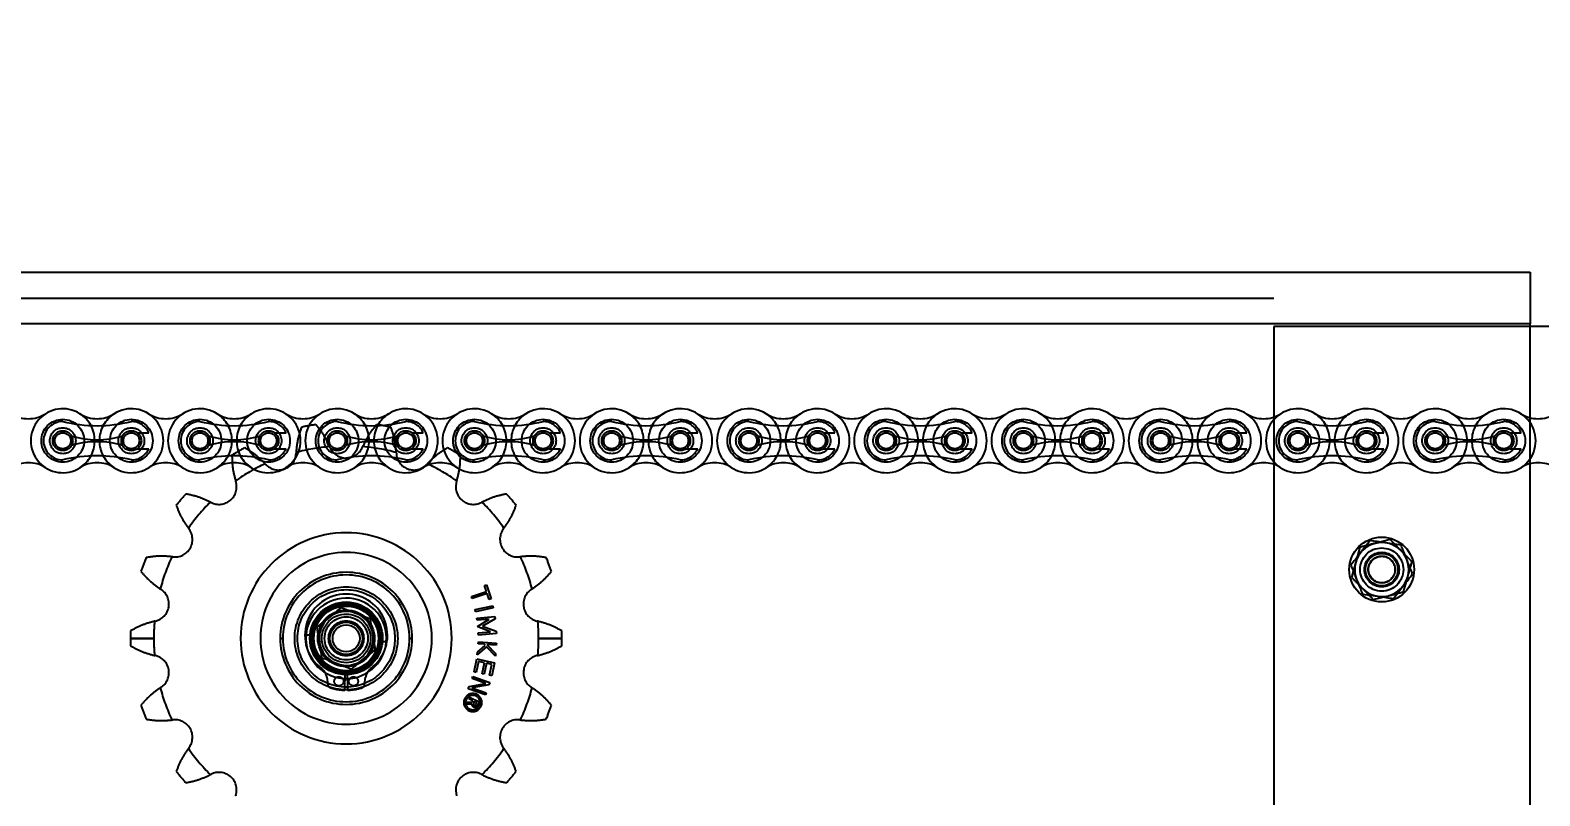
# Model space of a CAD drawing. Header units: metres. Extents: x 0 to 63075, y 0 to 44550.
# Drawn here: x 36889.4 to 37168.8, y 35169.4 to 35311.1 of the extents above; entities that cross this region are included whole.
import ezdxf

# ---------------------------------------------------------------- set-up
doc = ezdxf.new("R2010")
doc.units = ezdxf.units.M
doc.header["$LTSCALE"] = 75
doc.linetypes.add('HIDDEN2', pattern=[4.7625, 3.175, -1.5875])
for name, color, linetype in [('SDM', 7, 'Continuous'), ('SL4', 4, 'Continuous'), ('ST1', 7, 'HIDDEN2')]:
    doc.layers.add(name, color=color, linetype=linetype)
doc.styles.add('ROMANS', font='ROMANS.SHX')
doc.dimstyles.new('75___1-75', dxfattribs={"dimscale": 75, "dimtxt": 2.5, "dimasz": 2, "dimexe": 1.5, "dimexo": 1, "dimgap": 0.5, "dimtad": 1, "dimdec": 0, "dimzin": 12, "dimtxsty": 'ROMANS', "dimcen": 0, "dimclrd": 256, "dimclre": 256, "dimclrt": 3, "dimazin": 3, "dimtfac": 1, "dimtdec": 0, "dimtmove": 0, "dimatfit": 0, "dimfxl": 1, "dimlwd": -1, "dimlwe": -1, "dimarcsym": 0})

# ---------------------------------------------------------------- blocks, each defined once
blk = doc.blocks.new('*D29')
at = {"layer": 'Defpoints', "color": 0, "transparency": 16777216}
for p in [(36162.25, 35690.52), (36162.25, 35271.03), (39506.75, 35271.03)]:
    blk.add_point(p, dxfattribs=at)
at = {"layer": 'SDM', "transparency": 16777216}
for p, q in [((36162.25, 35346.03), (36162.25, 35803.02)), ((39506.75, 35346.03), (39506.75, 35803.02)), ((39356.75, 35690.52), (36312.25, 35690.52))]:
    blk.add_line(p, q, dxfattribs=at)
for points in [[(36312.25, 35715.52), (36312.25, 35665.52), (36162.25, 35690.52)], [(39356.75, 35715.52), (39356.75, 35665.52), (39506.75, 35690.52)]]:
    blk.add_solid(points, dxfattribs=at)
at = {"layer": 'SDM', "color": 3, "transparency": 16777216, "insert": (37834.5, 35821.77), "char_height": 187.5, "attachment_point": 5, "style": 'ROMANS'}
blk.add_mtext('3345', dxfattribs=at)
blk = doc.blocks.new('A$Cf5e9a517')
at = {"layer": 'SL4'}
for p, q in [((288.54, 1700.35), (1004.76, 1700.35)), ((1004.76, 1700.35), (1004.76, 1690.82)), ((1004.76, 1690.82), (300.39, 1690.82)), ((1004.76, 1690.35), (1004.76, 1690.82)), ((957.26, 1690.35), (957.26, 1461.11)), ((1057.26, 1690.35), (957.26, 1690.35)), ((975.12, 1650.71), (973.33, 1648.44)), ((980.83, 1649.89), (977.98, 1650.3)), ((973.69, 1640.81), (976.55, 1640.4)), ((979.41, 1639.99), (981.19, 1642.26)), ((784.69, 1638.32), (787.38, 1637.29)), ((780.21, 1634.68), (782.45, 1636.5)), ((791, 1630.56), (788.76, 1628.74)), ((786.52, 1626.92), (783.82, 1627.95))]:
    blk.add_line(p, q, dxfattribs=at)
for radius in [6, 3, 2.5]:
    blk.add_circle((785.6, 1632.62), radius, dxfattribs=at)
for centre, start, end in [((977.26, 1645.35), 81.7868, 141.7868), ((977.26, 1645.35), 21.7868, 81.7868), ((977.26, 1645.35), 141.7868, 201.7868), ((977.26, 1645.35), 321.7868, 21.7868), ((977.26, 1645.35), 201.7868, 261.7868), ((977.26, 1645.35), 261.7868, 321.7868), ((785.6, 1632.62), 69.1229, 129.1229), ((785.6, 1632.62), 9.1229, 69.1229), ((785.6, 1632.62), 129.1229, 189.1229), ((785.6, 1632.62), 189.1229, 249.1229), ((785.6, 1632.62), 309.1229, 9.1229), ((785.6, 1632.62), 249.1229, 309.1229)]:
    blk.add_arc(centre, 5, start, end, dxfattribs=at)
for points, knots in [([(977.98, 1650.3), (977.91, 1650.31), (976.94, 1650.45), (976, 1650.58), (975.12, 1650.71)], [0, 0, 0, 0, 0.070201, 1, 1, 1, 1]), ([(981.91, 1647.21), (981.82, 1647.42), (981.46, 1648.32), (981.11, 1649.21), (980.83, 1649.89)], [0, 0, 0, 0, 0.231849, 1, 1, 1, 1]), ([(973.33, 1648.44), (973.29, 1648.39), (972.69, 1647.62), (972.1, 1646.87), (971.55, 1646.17)], [0, 0, 0, 0, 0.070201, 1, 1, 1, 1]), ([(971.55, 1646.17), (971.82, 1645.5), (972.17, 1644.61), (972.54, 1643.7), (972.62, 1643.49)], [0, 0, 0, 0, 0.768151, 1, 1, 1, 1]), ([(982.98, 1644.53), (982.9, 1644.71), (982.55, 1645.58), (982.19, 1646.49), (981.91, 1647.21)], [0, 0, 0, 0, 0.211001, 1, 1, 1, 1]), ([(972.62, 1643.49), (972.91, 1642.78), (973.27, 1641.87), (973.62, 1641), (973.69, 1640.81)], [0, 0, 0, 0, 0.788999, 1, 1, 1, 1]), ([(981.19, 1642.26), (981.23, 1642.31), (981.84, 1643.08), (982.43, 1643.83), (982.98, 1644.53)], [0, 0, 0, 0, 0.070201, 1, 1, 1, 1]), ([(976.55, 1640.4), (976.62, 1640.39), (977.58, 1640.25), (978.53, 1640.12), (979.41, 1639.99)], [0, 0, 0, 0, 0.070201, 1, 1, 1, 1]), ([(782.45, 1636.5), (782.5, 1636.54), (783.26, 1637.16), (784, 1637.76), (784.69, 1638.32)], [0, 0, 0, 0, 0.0702006, 1, 1, 1, 1]), ([(787.38, 1637.29), (787.45, 1637.27), (788.36, 1636.92), (789.25, 1636.58), (790.08, 1636.26)], [0, 0, 0, 0, 0.070201, 1, 1, 1, 1]), ([(780.67, 1631.83), (780.62, 1632.09), (780.47, 1633.05), (780.32, 1633.99), (780.21, 1634.68)], [0, 0, 0, 0, 0.268634, 1, 1, 1, 1]), ([(790.54, 1633.41), (790.5, 1633.67), (790.34, 1634.64), (790.19, 1635.58), (790.08, 1636.26)], [0, 0, 0, 0, 0.268634, 1, 1, 1, 1]), ([(781.12, 1628.98), (781.09, 1629.22), (780.94, 1630.15), (780.78, 1631.11), (780.67, 1631.83)], [0, 0, 0, 0, 0.257551, 1, 1, 1, 1]), ([(791, 1630.56), (790.96, 1630.8), (790.81, 1631.73), (790.65, 1632.7), (790.54, 1633.41)], [0, 0, 0, 0, 0.257551, 1, 1, 1, 1]), ([(783.82, 1627.95), (783.76, 1627.97), (782.85, 1628.32), (781.95, 1628.66), (781.12, 1628.98)], [0, 0, 0, 0, 0.0702006, 1, 1, 1, 1]), ([(788.76, 1628.74), (788.7, 1628.7), (787.95, 1628.08), (787.21, 1627.48), (786.52, 1626.92)], [0, 0, 0, 0, 0.0702006, 1, 1, 1, 1])]:
    blk.add_open_spline(points, degree=3, knots=knots, dxfattribs=at)
at = {"layer": 'ST1'}
for p, q in [((4.76, 1695.59), (1004.76, 1695.59)), ((1004.76, 1690.82), (4.76, 1690.82)), ((1004.76, 1469.11), (1004.76, 1690.35)), ((746.94, 1670.67), (749.07, 1670.67)), ((772.34, 1670.67), (774.47, 1670.67)), ((797.74, 1670.67), (799.87, 1670.67)), ((823.14, 1670.67), (825.27, 1670.67)), ((848.54, 1670.67), (850.67, 1670.67)), ((873.94, 1670.67), (876.07, 1670.67)), ((899.34, 1670.67), (901.47, 1670.67)), ((924.74, 1670.67), (926.87, 1670.67)), ((950.14, 1670.67), (952.27, 1670.67)), ((975.54, 1670.67), (977.67, 1670.67)), ((1000.94, 1670.67), (1003.07, 1670.67)), ((746.94, 1667.71), (749.07, 1667.71)), ((772.34, 1667.71), (774.47, 1667.71)), ((797.74, 1667.71), (799.87, 1667.71)), ((823.14, 1667.71), (825.27, 1667.71)), ((848.54, 1667.71), (850.67, 1667.71)), ((873.94, 1667.71), (876.07, 1667.71)), ((899.34, 1667.71), (901.47, 1667.71)), ((924.74, 1667.71), (926.87, 1667.71)), ((950.14, 1667.71), (952.27, 1667.71)), ((975.54, 1667.71), (977.67, 1667.71)), ((1000.94, 1667.71), (1003.07, 1667.71)), ((973.23, 1649.48), (972.45, 1646.7)), ((978.82, 1650.91), (976.03, 1650.19)), ((981.3, 1641.22), (982.08, 1644)), ((808.77, 1640.37), (811.56, 1641.28)), ((808.89, 1639.99), (808.77, 1640.37)), ((811.69, 1640.9), (808.89, 1639.99)), ((811.2, 1642.39), (811.59, 1642.52)), ((811.56, 1641.28), (811.2, 1642.39)), ((811.59, 1642.52), (812.44, 1639.92)), ((812.05, 1639.79), (811.69, 1640.9)), ((975.7, 1639.79), (978.5, 1640.51)), ((809.45, 1637.94), (812.72, 1638.64)), ((809.53, 1637.54), (809.45, 1637.94)), ((812.8, 1638.24), (809.53, 1637.54)), ((812.44, 1639.92), (812.05, 1639.79)), ((812.72, 1638.64), (812.8, 1638.24)), ((809.8, 1636.36), (813.13, 1636.65)), ((809.83, 1635.96), (809.8, 1636.36)), ((812.09, 1636.16), (809.83, 1635.96)), ((809.93, 1634.82), (812.09, 1636.16)), ((809.94, 1634.77), (809.93, 1634.82)), ((812.3, 1633.84), (809.94, 1634.77)), ((813.16, 1636.25), (810.82, 1634.87)), ((810.82, 1634.87), (813.37, 1633.93)), ((813.13, 1636.65), (813.16, 1636.25)), ((750, 1632.62), (745.66, 1632.62)), ((745.66, 1632.62), (750, 1632.62)), ((745.66, 1632.62), (750, 1632.62)), ((750, 1632.62), (745.66, 1632.62)), ((773.39, 1632.62), (773.88, 1632.62)), ((773.88, 1632.62), (773.39, 1632.62)), ((773.88, 1632.62), (773.39, 1632.62)), ((773.39, 1632.62), (773.88, 1632.62)), ((779.15, 1633.18), (778.18, 1633.27)), ((778.18, 1633.27), (779.15, 1633.18)), ((778.18, 1633.27), (779.15, 1633.18)), ((779.15, 1633.18), (778.18, 1633.27)), ((793.03, 1631.97), (792.05, 1632.06)), ((792.05, 1632.06), (793.03, 1631.97)), ((792.05, 1632.06), (793.03, 1631.97)), ((793.03, 1631.97), (792.05, 1632.06)), ((797.33, 1632.62), (797.82, 1632.62)), ((797.82, 1632.62), (797.33, 1632.62)), ((797.82, 1632.62), (797.33, 1632.62)), ((797.33, 1632.62), (797.82, 1632.62)), ((810.03, 1631.6), (810.06, 1632)), ((810.04, 1633.64), (812.3, 1633.84)), ((810.07, 1633.24), (810.04, 1633.64)), ((810.06, 1632), (813.39, 1631.75)), ((813.41, 1633.54), (810.07, 1633.24)), ((813.39, 1631.75), (813.36, 1631.35)), ((813.37, 1633.93), (813.41, 1633.54)), ((825.54, 1632.62), (821.21, 1632.62)), ((821.21, 1632.62), (825.54, 1632.62)), ((821.21, 1632.62), (825.54, 1632.62)), ((825.54, 1632.62), (821.21, 1632.62)), ((811.54, 1631.07), (809.87, 1629.55)), ((809.87, 1629.55), (809.91, 1630.05)), ((809.91, 1630.05), (811.31, 1631.32)), ((811.12, 1631.52), (810.03, 1631.6)), ((811.31, 1631.32), (811.12, 1631.52)), ((813.21, 1629.3), (811.54, 1631.07)), ((811.66, 1631.48), (813.24, 1629.8)), ((813.36, 1631.35), (811.66, 1631.48)), ((813.24, 1629.8), (813.21, 1629.3)), ((785.35, 1623.02), (785.44, 1626.42)), ((785.76, 1626.42), (785.85, 1623.02)), ((809.26, 1626.4), (809.76, 1628.8)), ((809.66, 1626.31), (809.26, 1626.4)), ((810.08, 1628.33), (809.66, 1626.31)), ((809.76, 1628.8), (813.04, 1628.12)), ((811.18, 1628.09), (810.08, 1628.33)), ((810.76, 1626.08), (811.18, 1628.09)), ((811.58, 1628.01), (811.16, 1626)), ((812.55, 1627.81), (811.58, 1628.01)), ((812.13, 1625.79), (812.55, 1627.81)), ((813.04, 1628.12), (812.53, 1625.71)), ((782.01, 1625.42), (782.18, 1624.09)), ((789.02, 1624.09), (789.2, 1625.42)), ((808.2, 1623.26), (808.36, 1623.69)), ((808.36, 1623.69), (811.44, 1624.29)), ((812.02, 1624.01), (808.88, 1623.45)), ((808.88, 1623.45), (811.49, 1622.52)), ((808.89, 1625.2), (809.03, 1625.58)), ((811.44, 1624.29), (808.89, 1625.2)), ((809.03, 1625.58), (812.18, 1624.45)), ((811.16, 1626), (810.76, 1626.08)), ((812.18, 1624.45), (812.02, 1624.01)), ((812.53, 1625.71), (812.13, 1625.79)), ((807.8, 1620.45), (807.97, 1620.81)), ((807.97, 1620.81), (808.95, 1620.83)), ((811.36, 1622.14), (808.2, 1623.26)), ((808.31, 1621.43), (808.45, 1621.73)), ((809.07, 1621.07), (808.31, 1621.43)), ((808.45, 1621.73), (810.22, 1620.89)), ((808.95, 1620.83), (809.07, 1621.07)), ((809.35, 1620.95), (809.17, 1620.55)), ((809.8, 1620.74), (809.35, 1620.95)), ((809.61, 1620.35), (809.8, 1620.74)), ((810.22, 1620.89), (809.9, 1620.24)), ((811.49, 1622.52), (811.36, 1622.14)), ((808.83, 1620.47), (807.8, 1620.45)), ((809.28, 1620.23), (809.14, 1619.94)), ((809.15, 1619.94), (809.29, 1620.22))]:
    blk.add_line(p, q, dxfattribs=at)
for centre, radius in [((733.14, 1669.19), 3.96), ((733.14, 1669.19), 2.4), ((733.14, 1669.19), 1.84), ((745.84, 1669.19), 3.96), ((745.84, 1669.19), 2.4), ((745.84, 1669.19), 1.85), ((758.54, 1669.19), 3.96), ((758.54, 1669.19), 2.4), ((758.54, 1669.19), 1.84), ((771.24, 1669.19), 3.96), ((771.24, 1669.19), 2.4), ((771.24, 1669.19), 1.84), ((783.94, 1669.19), 3.96), ((783.94, 1669.19), 2.4), ((783.94, 1669.19), 1.85), ((796.64, 1669.19), 3.96), ((796.64, 1669.19), 2.4), ((796.64, 1669.19), 1.85), ((809.34, 1669.19), 3.96), ((809.34, 1669.19), 2.4), ((809.34, 1669.19), 1.84), ((822.04, 1669.19), 3.96), ((822.04, 1669.19), 2.4), ((822.04, 1669.19), 1.84), ((834.74, 1669.19), 3.96), ((834.74, 1669.19), 2.4), ((834.74, 1669.19), 1.85), ((847.44, 1669.19), 3.96), ((847.44, 1669.19), 2.4), ((847.44, 1669.19), 1.84), ((860.14, 1669.19), 3.96), ((860.14, 1669.19), 2.4), ((860.14, 1669.19), 1.84), ((872.84, 1669.19), 3.96), ((872.84, 1669.19), 2.4), ((872.84, 1669.19), 1.84), ((885.54, 1669.19), 3.96), ((885.54, 1669.19), 2.4), ((885.54, 1669.19), 1.85), ((898.24, 1669.19), 3.96), ((898.24, 1669.19), 2.4), ((898.24, 1669.19), 1.84), ((910.94, 1669.19), 3.96), ((910.94, 1669.19), 2.4), ((910.94, 1669.19), 1.84), ((923.64, 1669.19), 3.96), ((923.64, 1669.19), 2.4), ((923.64, 1669.19), 1.85), ((936.34, 1669.19), 3.96), ((936.34, 1669.19), 2.4), ((936.34, 1669.19), 1.85), ((949.04, 1669.19), 3.96), ((949.04, 1669.19), 2.4), ((949.04, 1669.19), 1.84), ((961.74, 1669.19), 3.96), ((961.74, 1669.19), 2.4), ((961.74, 1669.19), 1.85), ((974.44, 1669.19), 3.96), ((974.44, 1669.19), 2.4), ((974.44, 1669.19), 1.85), ((987.14, 1669.19), 3.96), ((987.14, 1669.19), 2.4), ((987.14, 1669.19), 1.84), ((999.84, 1669.19), 3.96), ((999.84, 1669.19), 2.4), ((999.84, 1669.19), 1.84), ((733.14, 1669.19), 1.48), ((745.84, 1669.19), 1.48), ((758.54, 1669.19), 1.48), ((771.24, 1669.19), 1.48), ((783.94, 1669.19), 1.48), ((796.64, 1669.19), 1.48), ((809.34, 1669.19), 1.48), ((822.04, 1669.19), 1.48), ((834.74, 1669.19), 1.48), ((847.44, 1669.19), 1.48), ((860.14, 1669.19), 1.48), ((872.84, 1669.19), 1.48), ((885.54, 1669.19), 1.48), ((898.24, 1669.19), 1.48), ((910.94, 1669.19), 1.48), ((923.64, 1669.19), 1.48), ((936.34, 1669.19), 1.48), ((949.04, 1669.19), 1.48), ((961.74, 1669.19), 1.48), ((974.44, 1669.19), 1.48), ((987.14, 1669.19), 1.48), ((999.84, 1669.19), 1.48), ((977.26, 1645.35), 6), ((977.26, 1645.35), 4), ((977.26, 1645.35), 3.2), ((977.26, 1645.35), 3), ((977.26, 1645.35), 2.5), ((977.26, 1645.35), 2.45), ((785.6, 1632.62), 9.53), ((785.6, 1632.62), 9.02), ((785.6, 1632.62), 6.73), ((785.6, 1632.62), 6.73), ((785.6, 1632.62), 6.48), ((785.6, 1632.62), 6.2), ((785.6, 1632.62), 5.98), ((785.6, 1632.62), 5.25), ((785.6, 1632.62), 5.25), ((785.6, 1632.62), 4.5), ((785.6, 1632.62), 4), ((785.6, 1632.62), 3.25), ((785.6, 1632.62), 3.25), ((785.6, 1632.62), 3.2), ((784.25, 1624.68), 0.85), ((786.95, 1624.68), 0.85)]:
    blk.add_circle(centre, radius, dxfattribs=at)
for centre, radius, start, end in [((726.79, 1679.18), 5.92, 237.5667, 302.4333), ((733.14, 1669.19), 5.92, 57.5667, 302.4333), ((739.49, 1679.18), 5.92, 237.5667, 302.4333), ((733.14, 1669.19), 5.92, 302.4333, 57.5667), ((745.84, 1669.19), 5.92, 122.4333, 237.5667), ((745.84, 1669.19), 5.92, 237.5667, 122.4333), ((752.19, 1679.18), 5.92, 237.5667, 302.4333), ((758.54, 1669.19), 5.92, 57.5667, 302.4333), ((764.89, 1679.18), 5.92, 237.5667, 302.4333), ((758.54, 1669.19), 5.92, 302.4333, 57.5667), ((771.24, 1669.19), 5.92, 122.4333, 237.5667), ((771.24, 1669.19), 5.92, 237.5667, 122.4333), ((777.59, 1679.18), 5.92, 237.5667, 302.4333), ((783.94, 1669.19), 5.92, 57.5667, 302.4333), ((790.29, 1679.18), 5.92, 237.5667, 302.4333), ((783.94, 1669.19), 5.92, 302.4333, 57.5667), ((796.64, 1669.19), 5.92, 122.4333, 237.5667), ((796.64, 1669.19), 5.92, 237.5667, 122.4333), ((802.99, 1679.18), 5.92, 237.5667, 302.4333), ((809.34, 1669.19), 5.92, 57.5667, 302.4333), ((815.69, 1679.18), 5.92, 237.5667, 302.4333), ((809.34, 1669.19), 5.92, 302.4333, 57.5667), ((822.04, 1669.19), 5.92, 122.4333, 237.5667), ((822.04, 1669.19), 5.92, 237.5667, 122.4333), ((828.39, 1679.18), 5.92, 237.5667, 302.4333), ((834.74, 1669.19), 5.92, 57.5667, 302.4333), ((841.09, 1679.18), 5.92, 237.5667, 302.4333), ((834.74, 1669.19), 5.92, 302.4333, 57.5667), ((847.44, 1669.19), 5.92, 122.4333, 237.5667), ((847.44, 1669.19), 5.92, 237.5667, 122.4333), ((853.79, 1679.18), 5.92, 237.5667, 302.4333), ((860.14, 1669.19), 5.92, 57.5667, 302.4333), ((866.49, 1679.18), 5.92, 237.5667, 302.4333), ((860.14, 1669.19), 5.92, 302.4333, 57.5667), ((872.84, 1669.19), 5.92, 122.4333, 237.5667), ((872.84, 1669.19), 5.92, 237.5667, 122.4333), ((879.19, 1679.18), 5.92, 237.5667, 302.4333), ((885.54, 1669.19), 5.92, 57.5667, 302.4333), ((891.89, 1679.18), 5.92, 237.5667, 302.4333), ((885.54, 1669.19), 5.92, 302.4333, 57.5667), ((898.24, 1669.19), 5.92, 122.4333, 237.5667), ((898.24, 1669.19), 5.92, 237.5667, 122.4333), ((904.59, 1679.18), 5.92, 237.5667, 302.4333), ((910.94, 1669.19), 5.92, 57.5667, 302.4333), ((917.29, 1679.18), 5.92, 237.5667, 302.4333), ((910.94, 1669.19), 5.92, 302.4333, 57.5667), ((923.64, 1669.19), 5.92, 122.4333, 237.5667), ((923.64, 1669.19), 5.92, 237.5667, 122.4333), ((929.99, 1679.18), 5.92, 237.5667, 302.4333), ((936.34, 1669.19), 5.92, 57.5667, 302.4333), ((942.69, 1679.18), 5.92, 237.5667, 302.4333), ((936.34, 1669.19), 5.92, 302.4333, 57.5667), ((949.04, 1669.19), 5.92, 122.4333, 237.5667), ((949.04, 1669.19), 5.92, 237.5667, 122.4333), ((955.39, 1679.18), 5.92, 237.5667, 302.4333), ((961.74, 1669.19), 5.92, 57.5667, 302.4333), ((968.09, 1679.18), 5.92, 237.5667, 302.4333), ((961.74, 1669.19), 5.92, 302.4333, 57.5667), ((974.44, 1669.19), 5.92, 122.4333, 237.5667), ((974.44, 1669.19), 5.92, 237.5667, 122.4333), ((980.79, 1679.18), 5.92, 237.5667, 302.4333), ((987.14, 1669.19), 5.92, 57.5667, 302.4333), ((993.49, 1679.18), 5.92, 237.5667, 302.4333), ((987.14, 1669.19), 5.92, 302.4333, 57.5667), ((999.84, 1669.19), 5.92, 122.4333, 237.5667), ((999.84, 1669.19), 5.92, 237.5667, 122.4333), ((1006.19, 1679.18), 5.92, 237.5667, 302.4333), ((733.14, 1669.19), 3.55, 90, 270), ((739.49, 1698.29), 26.32, 256.0401, 283.9599), ((745.84, 1669.19), 3.55, 24.5534, 90), ((758.54, 1669.19), 3.55, 90, 270), ((764.89, 1698.29), 26.32, 256.0401, 283.9599), ((771.24, 1669.19), 3.55, 24.5534, 90), ((785.6, 1632.62), 39.94, 98.032, 101.968), ((783.94, 1669.19), 3.55, 90, 270), ((790.29, 1698.29), 26.32, 256.0401, 283.9599), ((785.6, 1632.62), 39.94, 78.032, 81.968), ((796.64, 1669.19), 3.55, 24.5534, 90), ((809.34, 1669.19), 3.55, 90, 270), ((815.69, 1698.29), 26.32, 256.0401, 283.9599), ((822.04, 1669.19), 3.55, 24.5534, 90), ((834.74, 1669.19), 3.55, 90, 270), ((841.09, 1698.29), 26.32, 256.0401, 283.9599), ((847.44, 1669.19), 3.55, 24.5534, 90), ((860.14, 1669.19), 3.55, 90, 270), ((866.49, 1698.29), 26.32, 256.0401, 283.9599), ((872.84, 1669.19), 3.55, 24.5534, 90), ((885.54, 1669.19), 3.55, 90, 270), ((891.89, 1698.29), 26.32, 256.0401, 283.9599), ((898.24, 1669.19), 3.55, 24.5534, 90), ((910.94, 1669.19), 3.55, 90, 270), ((917.29, 1698.29), 26.32, 256.0401, 283.9599), ((923.64, 1669.19), 3.55, 24.5534, 90), ((936.34, 1669.19), 3.55, 90, 270), ((942.69, 1698.29), 26.32, 256.0401, 283.9599), ((949.04, 1669.19), 3.55, 24.5534, 90), ((961.74, 1669.19), 3.55, 90, 270), ((968.09, 1698.29), 26.32, 256.0401, 283.9599), ((974.44, 1669.19), 3.55, 24.5534, 90), ((987.14, 1669.19), 3.55, 90, 270), ((993.49, 1698.29), 26.32, 256.0401, 283.9599), ((999.84, 1669.19), 3.55, 24.5534, 90), ((739.49, 1685.54), 16.17, 252.993, 287.007), ((739.49, 1652.84), 16.17, 72.993, 107.007), ((764.89, 1685.54), 16.17, 252.993, 287.007), ((764.89, 1652.84), 16.17, 72.993, 107.007), ((785.6, 1632.62), 35.61, 94.9007, 105.0993), ((785.6, 1632.62), 35.61, 94.9007, 105.0993), ((785.6, 1632.62), 35.61, 94.9007, 105.0993), ((785.6, 1632.62), 35.61, 94.9007, 105.0993), ((768.39, 1662.09), 15.39, 22.5, 22.9823), ((790.29, 1685.54), 16.17, 252.993, 287.007), ((790.29, 1652.84), 16.17, 72.993, 107.007), ((802.81, 1662.09), 15.39, 157.0177, 157.5), ((785.6, 1632.62), 35.61, 74.9007, 85.0993), ((785.6, 1632.62), 35.61, 74.9007, 85.0993), ((785.6, 1632.62), 35.61, 74.9007, 85.0993), ((785.6, 1632.62), 35.61, 74.9007, 85.0993), ((815.69, 1685.54), 16.17, 252.993, 287.007), ((815.69, 1652.84), 16.17, 72.993, 107.007), ((841.09, 1685.54), 16.17, 252.993, 287.007), ((841.09, 1652.84), 16.17, 72.993, 107.007), ((866.49, 1685.54), 16.17, 252.993, 287.007), ((866.49, 1652.84), 16.17, 72.993, 107.007), ((891.89, 1685.54), 16.17, 252.993, 287.007), ((891.89, 1652.84), 16.17, 72.993, 107.007), ((917.29, 1685.54), 16.17, 252.993, 287.007), ((917.29, 1652.84), 16.17, 72.993, 107.007), ((942.69, 1685.54), 16.17, 252.993, 287.007), ((942.69, 1652.84), 16.17, 72.993, 107.007), ((968.09, 1685.54), 16.17, 252.993, 287.007), ((968.09, 1652.84), 16.17, 72.993, 107.007), ((993.49, 1685.54), 16.17, 252.993, 287.007), ((993.49, 1652.84), 16.17, 72.993, 107.007), ((739.49, 1640.09), 26.32, 76.0401, 103.9599), ((745.84, 1669.19), 3.55, 270, 335.4466), ((764.89, 1640.09), 26.32, 76.0401, 103.9599), ((785.6, 1632.62), 39.94, 118.032, 121.968), ((773.09, 1667.01), 3.24, 222.5, 357.5), ((771.24, 1669.19), 3.55, 270, 335.4466), ((791.7, 1666.2), 15.39, 177.0177, 177.5), ((785.6, 1669.22), 3.24, 202.5, 337.5), ((790.29, 1640.09), 26.32, 76.0401, 103.9599), ((779.51, 1666.2), 15.39, 2.5, 2.9823), ((798.12, 1667.01), 3.24, 182.5, 317.5), ((796.64, 1669.19), 3.55, 270, 335.4466), ((785.6, 1632.62), 39.94, 58.032, 61.968), ((815.69, 1640.09), 26.32, 76.0401, 103.9599), ((822.04, 1669.19), 3.55, 270, 335.4466), ((841.09, 1640.09), 26.32, 76.0401, 103.9599), ((847.44, 1669.19), 3.55, 270, 335.4466), ((866.49, 1640.09), 26.32, 76.0401, 103.9599), ((872.84, 1669.19), 3.55, 270, 335.4466), ((891.89, 1640.09), 26.32, 76.0401, 103.9599), ((898.24, 1669.19), 3.55, 270, 335.4466), ((917.29, 1640.09), 26.32, 76.0401, 103.9599), ((923.64, 1669.19), 3.55, 270, 335.4466), ((942.69, 1640.09), 26.32, 76.0401, 103.9599), ((949.04, 1669.19), 3.55, 270, 335.4466), ((968.09, 1640.09), 26.32, 76.0401, 103.9599), ((974.44, 1669.19), 3.55, 270, 335.4466), ((993.49, 1640.09), 26.32, 76.0401, 103.9599), ((999.84, 1669.19), 3.55, 270, 335.4466), ((726.79, 1659.2), 5.92, 57.5667, 122.4333), ((739.49, 1659.2), 5.92, 57.5667, 122.4333), ((752.19, 1659.2), 5.92, 57.5667, 122.4333), ((764.89, 1659.2), 5.92, 57.5667, 122.4333), ((785.6, 1632.62), 35.61, 114.9007, 125.0993), ((785.6, 1632.62), 35.61, 114.9007, 125.0993), ((785.6, 1632.62), 35.61, 114.9007, 125.0993), ((785.6, 1632.62), 35.61, 114.9007, 125.0993), ((759.35, 1654.42), 15.39, 42.5, 42.9823), ((777.59, 1659.2), 5.92, 57.5667, 122.4333), ((790.29, 1659.2), 5.92, 57.5667, 122.4333), ((802.99, 1659.2), 5.92, 57.5667, 122.4333), ((811.85, 1654.42), 15.39, 137.0177, 137.5), ((785.6, 1632.62), 35.61, 54.9007, 65.0993), ((785.6, 1632.62), 35.61, 54.9007, 65.0993), ((785.6, 1632.62), 35.61, 54.9007, 65.0993), ((785.6, 1632.62), 35.61, 54.9007, 65.0993), ((815.69, 1659.2), 5.92, 57.5667, 122.4333), ((828.39, 1659.2), 5.92, 57.5667, 122.4333), ((841.09, 1659.2), 5.92, 57.5667, 122.4333), ((853.79, 1659.2), 5.92, 57.5667, 122.4333), ((866.49, 1659.2), 5.92, 57.5667, 122.4333), ((879.19, 1659.2), 5.92, 57.5667, 122.4333), ((891.89, 1659.2), 5.92, 57.5667, 122.4333), ((904.59, 1659.2), 5.92, 57.5667, 122.4333), ((917.29, 1659.2), 5.92, 57.5667, 122.4333), ((929.99, 1659.2), 5.92, 57.5667, 122.4333), ((942.69, 1659.2), 5.92, 57.5667, 122.4333), ((955.39, 1659.2), 5.92, 57.5667, 122.4333), ((968.09, 1659.2), 5.92, 57.5667, 122.4333), ((980.79, 1659.2), 5.92, 57.5667, 122.4333), ((993.49, 1659.2), 5.92, 57.5667, 122.4333), ((1006.19, 1659.2), 5.92, 57.5667, 122.4333), ((762.08, 1660.65), 3.24, 242.5, 17.5), ((779.84, 1666.26), 15.39, 197.0177, 197.5), ((809.13, 1660.65), 3.24, 162.5, 297.5), ((791.36, 1666.26), 15.39, 342.5, 342.9823), ((785.6, 1632.62), 39.94, 138.032, 141.968), ((785.6, 1632.62), 35.61, 134.9007, 145.0993), ((785.6, 1632.62), 35.61, 134.9007, 145.0993), ((785.6, 1632.62), 35.61, 134.9007, 145.0993), ((785.6, 1632.62), 35.61, 134.9007, 145.0993), ((753.48, 1644.13), 15.39, 62.5, 62.9823), ((817.73, 1644.13), 15.39, 117.0177, 117.5), ((785.6, 1632.62), 35.61, 34.9007, 45.0993), ((785.6, 1632.62), 35.61, 34.9007, 45.0993), ((785.6, 1632.62), 35.61, 34.9007, 45.0993), ((785.6, 1632.62), 35.61, 34.9007, 45.0993), ((785.6, 1632.62), 39.94, 38.032, 41.968), ((753.91, 1650.92), 3.24, 262.5, 37.5), ((768.69, 1662.26), 15.39, 217.0177, 217.5), ((785.6, 1632.62), 19.54, 0, 180), ((817.3, 1650.92), 3.24, 142.5, 277.5), ((802.52, 1662.26), 15.39, 322.5, 322.9823), ((785.6, 1632.62), 15.88, 0, 180), ((785.6, 1632.62), 39.94, 158.032, 161.968), ((785.6, 1632.62), 35.61, 154.9007, 165.0993), ((785.6, 1632.62), 35.61, 154.9007, 165.0993), ((785.6, 1632.62), 35.61, 154.9007, 165.0993), ((785.6, 1632.62), 35.61, 154.9007, 165.0993), ((751.48, 1632.45), 15.39, 82.5, 82.9823), ((819.73, 1632.45), 15.39, 97.0177, 97.5), ((785.6, 1632.62), 35.61, 14.9007, 25.0993), ((785.6, 1632.62), 35.61, 14.9007, 25.0993), ((785.6, 1632.62), 35.61, 14.9007, 25.0993), ((785.6, 1632.62), 35.61, 14.9007, 25.0993), ((785.6, 1632.62), 39.94, 18.032, 21.968), ((785.6, 1632.62), 12.22, 0, 180), ((785.6, 1632.62), 11.73, 0, 180), ((785.6, 1632.62), 11.73, 0, 180), ((785.6, 1632.62), 11.73, 0, 180), ((785.6, 1632.62), 11.73, 0, 180), ((749.56, 1638.98), 3.24, 282.5, 57.5), ((759.57, 1654.69), 15.39, 237.0177, 237.5), ((785.6, 1633.18), 7.64, 306.5065, 233.4935), ((821.64, 1638.98), 3.24, 122.5, 257.5), ((811.63, 1654.69), 15.39, 302.5, 302.9823), ((785.6, 1632.62), 7.45, 355, 175), ((785.6, 1632.62), 7.45, 355, 175), ((785.6, 1632.62), 7.45, 355, 175), ((785.6, 1632.62), 7.45, 355, 175), ((785.6, 1632.62), 6.2, 271.4922, 268.5078), ((785.6, 1632.62), 35.61, 174.9007, 180), ((785.6, 1632.62), 35.61, 174.9007, 180), ((785.6, 1632.62), 35.61, 174.9007, 180), ((785.6, 1632.62), 35.61, 174.9007, 180), ((753.59, 1620.79), 15.39, 102.5, 102.9823), ((817.61, 1620.79), 15.39, 77.0177, 77.5), ((785.6, 1632.62), 35.61, 0, 5.0993), ((785.6, 1632.62), 35.61, 0, 5.0993), ((785.6, 1632.62), 35.61, 0, 5.0993), ((785.6, 1632.62), 35.61, 0, 5.0993), ((785.6, 1632.62), 39.94, 178.032, 180), ((785.6, 1632.62), 39.94, 180, 181.968), ((785.6, 1632.62), 35.61, 180, 185.0993), ((785.6, 1632.62), 35.61, 180, 185.0993), ((785.6, 1632.62), 35.61, 180, 185.0993), ((785.6, 1632.62), 35.61, 180, 185.0993), ((785.6, 1632.62), 19.54, 180, 0), ((785.6, 1632.62), 15.88, 180, 0), ((785.6, 1632.62), 12.22, 180, 0), ((785.6, 1632.62), 11.73, 180, 0), ((785.6, 1632.62), 11.73, 180, 0), ((785.6, 1632.62), 11.73, 180, 0), ((785.6, 1632.62), 11.73, 180, 0), ((785.6, 1632.62), 7.45, 175, 355), ((785.6, 1632.62), 7.45, 175, 355), ((785.6, 1632.62), 7.45, 175, 355), ((785.6, 1632.62), 7.45, 175, 355), ((785.6, 1632.62), 35.61, 354.9007, 0), ((785.6, 1632.62), 35.61, 354.9007, 0), ((785.6, 1632.62), 35.61, 354.9007, 0), ((785.6, 1632.62), 35.61, 354.9007, 0), ((785.6, 1632.62), 39.94, 0, 1.968), ((785.6, 1632.62), 39.94, 358.032, 0), ((753.59, 1644.45), 15.39, 257.0177, 257.5), ((749.56, 1626.26), 3.24, 302.5, 77.5), ((821.64, 1626.26), 3.24, 102.5, 237.5), ((817.61, 1644.45), 15.39, 282.5, 282.9823), ((779.63, 1625.11), 2.4, 7.5, 53.4935), ((791.58, 1625.11), 2.4, 126.5065, 172.5), ((759.57, 1610.55), 15.39, 122.5, 122.9823), ((785.6, 1632.62), 35.61, 194.9007, 205.0993), ((785.6, 1632.62), 35.61, 194.9007, 205.0993), ((785.6, 1632.62), 35.61, 194.9007, 205.0993), ((785.6, 1632.62), 35.61, 194.9007, 205.0993), ((782.93, 1624.18), 0.75, 187.5, 252.3902), ((785.6, 1632.62), 9.6, 252.3902, 268.5078), ((785.6, 1632.62), 9.6, 271.4922, 287.6098), ((788.28, 1624.18), 0.75, 287.6098, 352.5), ((785.6, 1632.62), 35.61, 334.9007, 345.0993), ((785.6, 1632.62), 35.61, 334.9007, 345.0993), ((785.6, 1632.62), 35.61, 334.9007, 345.0993), ((785.6, 1632.62), 35.61, 334.9007, 345.0993), ((811.63, 1610.55), 15.39, 57.0177, 57.5), ((809.04, 1620.74), 1.67, 90, 270), ((809.04, 1620.74), 1.34, 90, 270), ((809.04, 1620.74), 1.67, 270, 90), ((809.04, 1620.74), 1.34, 270, 90), ((809.39, 1620.44), 0.245, 154.6955, 243.6423), ((785.6, 1632.62), 39.94, 198.032, 201.968), ((809.39, 1620.44), 0.558, 177.3805, 244.2298), ((809.39, 1620.44), 0.558, 245.1257, 338.0745), ((809.39, 1620.44), 0.245, 245.6968, 336.0266), ((785.6, 1632.62), 39.94, 338.032, 341.968), ((751.48, 1632.79), 15.39, 277.0177, 277.5), ((753.91, 1614.32), 3.24, 322.5, 97.5), ((817.3, 1614.32), 3.24, 82.5, 217.5), ((819.73, 1632.79), 15.39, 262.5, 262.9823), ((768.69, 1602.98), 15.39, 142.5, 142.9823), ((785.6, 1632.62), 35.61, 214.9007, 225.0993), ((785.6, 1632.62), 35.61, 214.9007, 225.0993), ((785.6, 1632.62), 35.61, 214.9007, 225.0993), ((785.6, 1632.62), 35.61, 214.9007, 225.0993), ((785.6, 1632.62), 35.61, 314.9007, 325.0993), ((785.6, 1632.62), 35.61, 314.9007, 325.0993), ((785.6, 1632.62), 35.61, 314.9007, 325.0993), ((785.6, 1632.62), 35.61, 314.9007, 325.0993), ((802.52, 1602.98), 15.39, 37.0177, 37.5), ((785.6, 1632.62), 39.94, 218.032, 221.968), ((753.48, 1621.11), 15.39, 297.0177, 297.5), ((762.08, 1604.59), 3.24, 342.5, 117.5), ((809.13, 1604.59), 3.24, 62.5, 197.5), ((817.73, 1621.11), 15.39, 242.5, 242.9823), ((785.6, 1632.62), 39.94, 318.032, 321.968), ((779.84, 1598.98), 15.39, 162.5, 162.9823), ((791.36, 1598.98), 15.39, 17.0177, 17.5)]:
    blk.add_arc(centre, radius, start, end, dxfattribs=at)
for points, knots in [([(777.32, 1671.69), (777.07, 1670.94), (776.56, 1669.44), (776.4, 1667.81), (776.33, 1667)], [0, 0, 0, 0, 0.500133, 1, 1, 1, 1]), ([(782.56, 1668.1), (782.21, 1668.84), (781.51, 1670.32), (780.52, 1671.55), (780.02, 1672.17)], [0, 0, 0, 0, 0.499419, 1, 1, 1, 1]), ([(791.18, 1672.17), (790.69, 1671.55), (789.7, 1670.32), (789, 1668.84), (788.64, 1668.1)], [0, 0, 0, 0, 0.500261, 1, 1, 1, 1]), ([(794.88, 1667), (794.8, 1667.81), (794.65, 1669.44), (794.14, 1670.94), (793.88, 1671.69)], [0, 0, 0, 0, 0.499098, 1, 1, 1, 1]), ([(764.46, 1666.5), (764.47, 1665.71), (764.51, 1664.13), (764.92, 1662.54), (765.13, 1661.75)], [0, 0, 0, 0, 0.500372, 1, 1, 1, 1]), ([(770.61, 1664.92), (770.03, 1665.49), (768.86, 1666.64), (767.51, 1667.46), (766.83, 1667.87)], [0, 0, 0, 0, 0.499479, 1, 1, 1, 1]), ([(804.37, 1667.87), (803.7, 1667.46), (802.34, 1666.64), (801.18, 1665.49), (800.59, 1664.92)], [0, 0, 0, 0, 0.500514, 1, 1, 1, 1]), ([(806.08, 1661.75), (806.28, 1662.54), (806.7, 1664.13), (806.73, 1665.71), (806.75, 1666.5)], [0, 0, 0, 0, 0.499427, 1, 1, 1, 1]), ([(754.14, 1657.23), (754.43, 1656.49), (755, 1655.01), (755.93, 1653.67), (756.4, 1652.99)], [0, 0, 0, 0, 0.5005125, 1, 1, 1, 1]), ([(760.47, 1657.84), (759.72, 1658.18), (758.23, 1658.87), (756.68, 1659.17), (755.91, 1659.33)], [0, 0, 0, 0, 0.499464, 1, 1, 1, 1]), ([(815.3, 1659.33), (814.52, 1659.17), (812.97, 1658.87), (811.48, 1658.18), (810.74, 1657.84)], [0, 0, 0, 0, 0.500529, 1, 1, 1, 1]), ([(814.81, 1652.99), (815.27, 1653.67), (816.2, 1655.01), (816.78, 1656.49), (817.06, 1657.23)], [0, 0, 0, 0, 0.49948, 1, 1, 1, 1]), ([(976.03, 1650.19), (975.96, 1650.18), (975.02, 1649.94), (974.09, 1649.7), (973.23, 1649.48)], [0, 0, 0, 0, 0.0702006, 1, 1, 1, 1]), ([(978.82, 1650.91), (978.99, 1650.73), (979.65, 1650.06), (980.33, 1649.36), (980.84, 1648.84)], [0, 0, 0, 0, 0.257551, 1, 1, 1, 1]), ([(980.84, 1648.84), (981.02, 1648.65), (981.71, 1647.96), (982.37, 1647.27), (982.86, 1646.78)], [0, 0, 0, 0, 0.268634, 1, 1, 1, 1]), ([(753.36, 1647.72), (752.54, 1647.79), (750.91, 1647.92), (749.35, 1647.68), (748.56, 1647.56)], [0, 0, 0, 0, 0.499124, 1, 1, 1, 1]), ([(822.64, 1647.56), (821.86, 1647.68), (820.3, 1647.92), (818.66, 1647.79), (817.85, 1647.72)], [0, 0, 0, 0, 0.500152, 1, 1, 1, 1]), ([(972.45, 1646.7), (972.43, 1646.64), (972.17, 1645.7), (971.91, 1644.78), (971.67, 1643.92)], [0, 0, 0, 0, 0.070201, 1, 1, 1, 1]), ([(982.08, 1644), (982.09, 1644.06), (982.36, 1645), (982.62, 1645.92), (982.86, 1646.78)], [0, 0, 0, 0, 0.070201, 1, 1, 1, 1]), ([(747.62, 1644.98), (748.15, 1644.39), (749.19, 1643.2), (750.53, 1642.25), (751.19, 1641.78)], [0, 0, 0, 0, 0.500534, 1, 1, 1, 1]), ([(820.01, 1641.78), (820.68, 1642.25), (822.02, 1643.2), (823.06, 1644.39), (823.58, 1644.98)], [0, 0, 0, 0, 0.499459, 1, 1, 1, 1]), ([(971.67, 1643.92), (971.84, 1643.75), (972.49, 1643.08), (973.18, 1642.38), (973.68, 1641.86)], [0, 0, 0, 0, 0.257551, 1, 1, 1, 1]), ([(973.68, 1641.86), (973.87, 1641.67), (974.55, 1640.97), (975.22, 1640.29), (975.7, 1639.79)], [0, 0, 0, 0, 0.268634, 1, 1, 1, 1]), ([(978.5, 1640.51), (978.56, 1640.52), (979.51, 1640.76), (980.43, 1641), (981.3, 1641.22)], [0, 0, 0, 0, 0.070201, 1, 1, 1, 1]), ([(750.14, 1635.78), (749.35, 1635.57), (747.77, 1635.13), (746.38, 1634.37), (745.69, 1633.99)], [0, 0, 0, 0, 0.499098, 1, 1, 1, 1]), ([(825.52, 1633.99), (824.83, 1634.37), (823.44, 1635.13), (821.86, 1635.57), (821.07, 1635.78)], [0, 0, 0, 0, 0.500133, 1, 1, 1, 1]), ([(745.69, 1631.25), (746.38, 1630.87), (747.77, 1630.11), (749.35, 1629.67), (750.14, 1629.46)], [0, 0, 0, 0, 0.500133, 1, 1, 1, 1]), ([(821.07, 1629.46), (821.86, 1629.67), (823.44, 1630.11), (824.82, 1630.87), (825.52, 1631.25)], [0, 0, 0, 0, 0.499098, 1, 1, 1, 1]), ([(751.19, 1623.46), (750.53, 1622.99), (749.19, 1622.04), (748.15, 1620.85), (747.62, 1620.26)], [0, 0, 0, 0, 0.499459, 1, 1, 1, 1]), ([(823.58, 1620.26), (823.06, 1620.85), (822.02, 1622.04), (820.68, 1622.99), (820.01, 1623.46)], [0, 0, 0, 0, 0.500533, 1, 1, 1, 1]), ([(748.56, 1617.68), (749.34, 1617.56), (750.91, 1617.32), (752.54, 1617.45), (753.36, 1617.52)], [0, 0, 0, 0, 0.500152, 1, 1, 1, 1]), ([(817.85, 1617.52), (818.66, 1617.45), (820.3, 1617.32), (821.86, 1617.56), (822.64, 1617.68)], [0, 0, 0, 0, 0.499124, 1, 1, 1, 1]), ([(756.4, 1612.25), (755.93, 1611.57), (755, 1610.23), (754.43, 1608.75), (754.14, 1608.01)], [0, 0, 0, 0, 0.49948, 1, 1, 1, 1]), ([(817.06, 1608.01), (816.78, 1608.75), (816.2, 1610.23), (815.27, 1611.57), (814.81, 1612.25)], [0, 0, 0, 0, 0.500513, 1, 1, 1, 1]), ([(755.91, 1605.91), (756.68, 1606.07), (758.23, 1606.37), (759.72, 1607.06), (760.47, 1607.4)], [0, 0, 0, 0, 0.500529, 1, 1, 1, 1]), ([(810.74, 1607.4), (811.48, 1607.06), (812.97, 1606.37), (814.52, 1606.07), (815.3, 1605.91)], [0, 0, 0, 0, 0.499464, 1, 1, 1, 1])]:
    blk.add_open_spline(points, degree=3, knots=knots, dxfattribs=at)

msp = doc.modelspace()

# ---------------------------------------------------------------- block references
at = {"layer": 'SDM'}
msp.add_blockref('A$Cf5e9a517', (36162.25, 33565.92), dxfattribs=at)

# ---------------------------------------------------------------- dimensions: what is measured, and where the dimension line sits
dim = msp.add_linear_dim(base=(36162.252398, 35690.5150108), p1=(39506.752398, 35271.03167813), p2=(36162.252398, 35271.03472838), dimstyle='75___1-75', override={"dimtmove": 1}, dxfattribs=at)
dim.commit()
dim.dimension.update_dxf_attribs({"geometry": '*D29', "text_midpoint": (37834.502398, 35821.7650108)})

doc.saveas('drawing.dxf')
